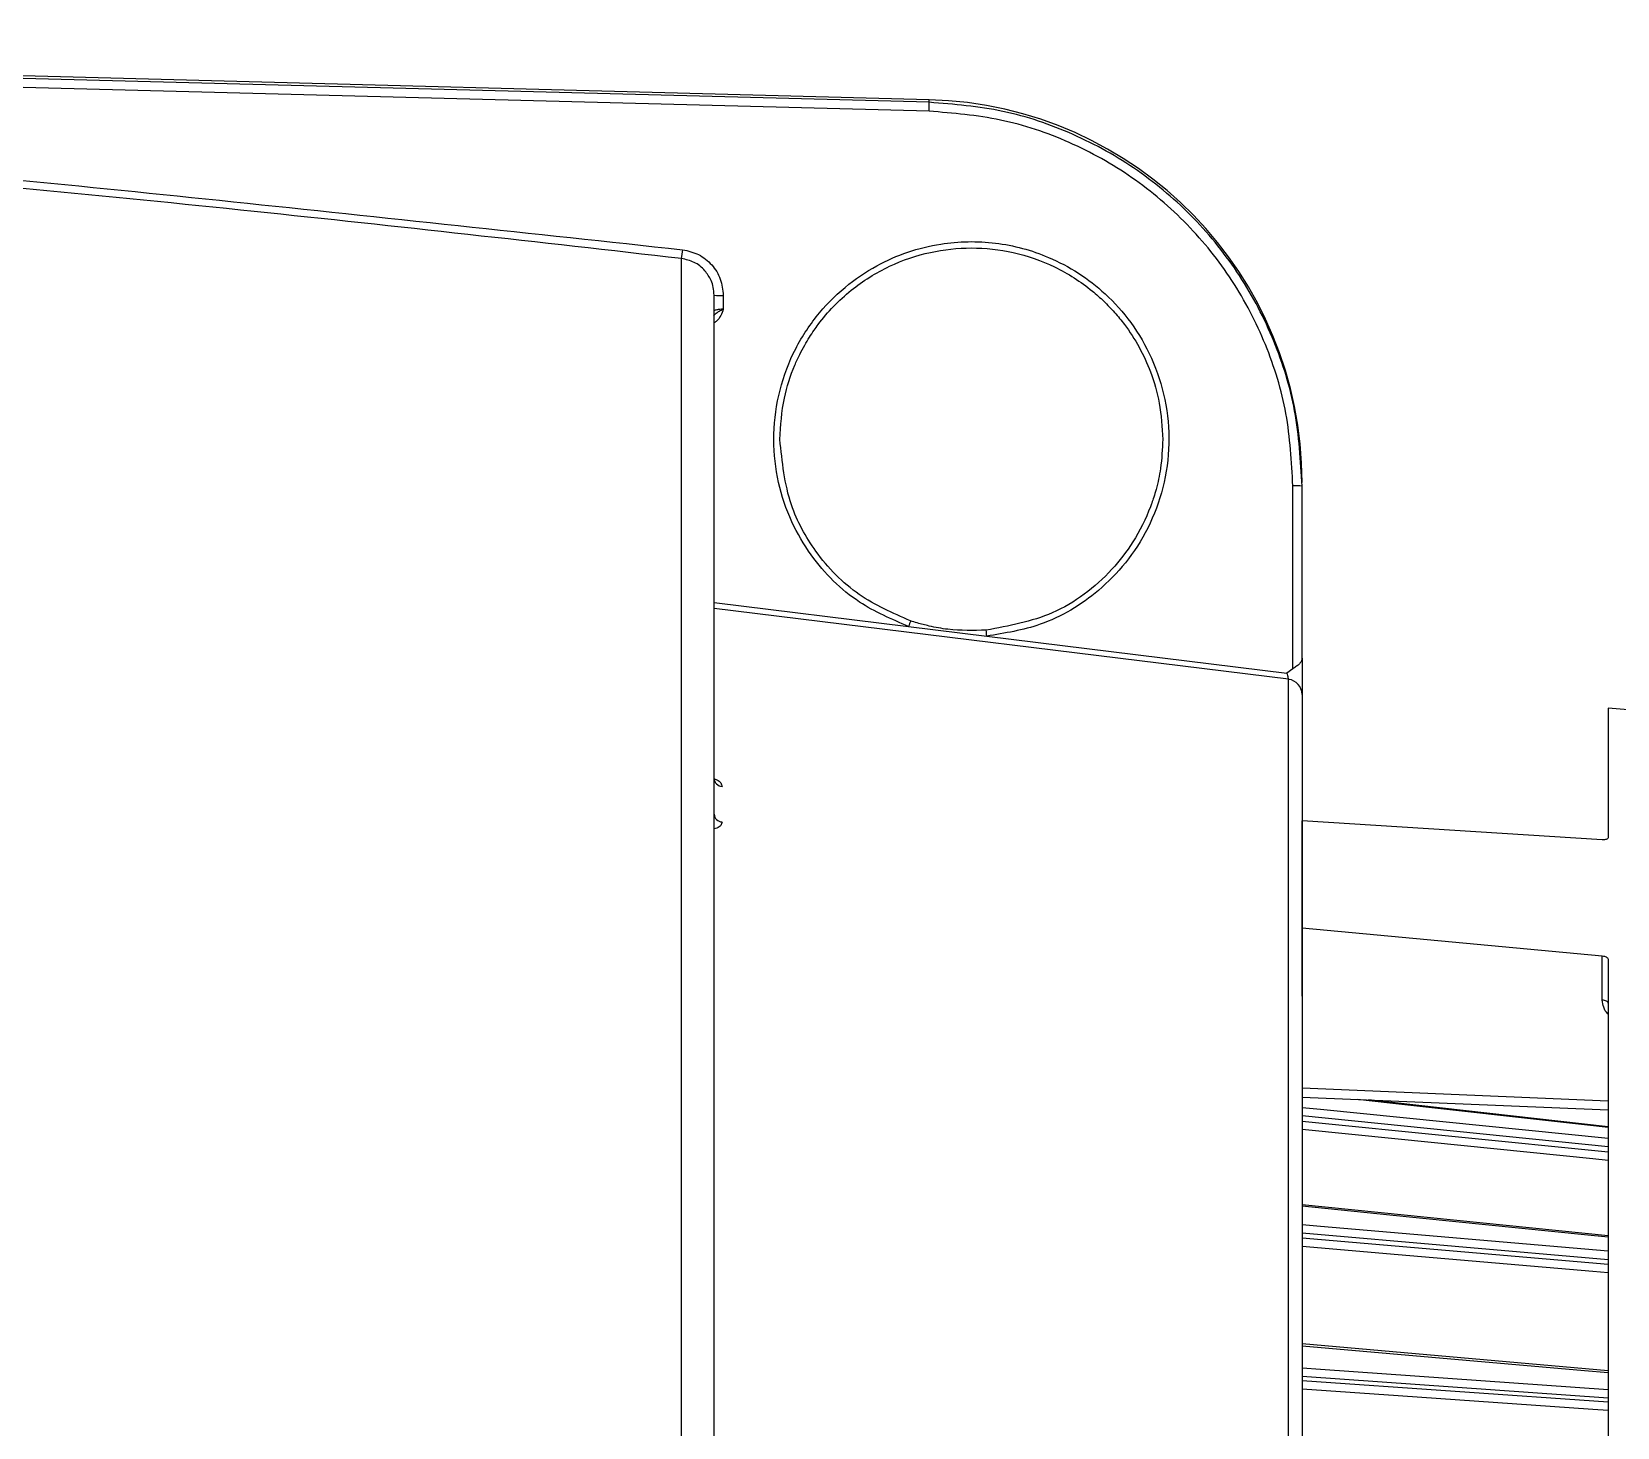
# Model space of a CAD drawing. Extents: x 6 to 134, y 3 to 97.
# Drawn here: x 103.429 to 106.018, y 42.609 to 44.888 of the extents above; entities that cross this region are included whole.
import ezdxf

# ---------------------------------------------------------------- set-up
doc = ezdxf.new("R2010")
doc.units = 0
doc.header["$MEASUREMENT"] = 0
doc.layers.add('OBJECT', color=7, linetype='CONTINUOUS')

msp = doc.modelspace()

# ---------------------------------------------------------------- linework, layer by layer
at = {"layer": 'OBJECT'}
for p, q in [((104.8941, 44.7577), (100.6515, 44.8686)), ((104.8945, 44.7765), (100.6518, 44.8876)), ((104.8945, 44.7723), (100.6518, 44.8832)), ((104.8945, 44.7723), (104.8945, 44.7765)), ((104.4901, 42.5355), (104.4901, 44.5172)), ((104.5581, 44.4569), (104.5581, 44.4345)), ((105.4882, 43.8472), (105.4882, 44.146)), ((105.5031, 43.8646), (105.5031, 44.1456)), ((104.5431, 43.9556), (104.8607, 43.9165)), ((105.4812, 43.8302), (104.5431, 43.9458)), ((104.8607, 43.9165), (104.9883, 43.9007)), ((104.9883, 43.9007), (105.4782, 43.8403)), ((105.4882, 43.8472), (105.4782, 43.8403)), ((105.4812, 42.5177), (105.4812, 43.8302)), ((106.5619, 43.7344), (106.0031, 43.7832)), ((106.0031, 43.7832), (106.0031, 43.5718)), ((105.5031, 43.4245), (105.5031, 43.5991)), ((105.9934, 43.5683), (105.5031, 43.5991)), ((105.5031, 43.503), (105.5024, 43.5028)), ((105.5031, 43.4245), (105.9934, 43.3787)), ((105.5031, 43.3128), (105.5031, 43.4245)), ((105.9934, 43.3063), (105.9934, 43.3787)), ((106.0031, 43.3722), (106.0031, 42.5613)), ((105.5031, 43.1631), (106.0031, 43.1422)), ((105.5031, 43.1481), (106.0031, 43.1272)), ((106.0031, 43.0997), (105.6114, 43.1436)), ((106.0031, 43.067), (105.5031, 43.1173)), ((105.5031, 43.1087), (106.0031, 43.0585)), ((106.0031, 42.9217), (105.5031, 42.9723)), ((106.0031, 42.8825), (105.5031, 42.9259)), ((105.5031, 42.9184), (106.0031, 42.875)), ((106.0031, 42.7013), (105.5031, 42.745)), ((106.0031, 42.6566), (105.5031, 42.6917)), ((105.5031, 42.6854), (106.0031, 42.6503))]:
    msp.add_line(p, q, dxfattribs=at)
at = {"layer": 'OBJECT', "flags": 128}
for points in [[(106.0031, 43.3013), (106.003, 43.3022), (106.0024, 43.3031), (106.0015, 43.304), (106.0003, 43.3047), (105.9988, 43.3054), (105.9972, 43.3058), (105.9953, 43.3061), (105.9934, 43.3063)], [(106.0031, 43.0985), (105.9642, 43.1028), (105.6466, 43.1384), (105.5935, 43.1443)], [(105.5031, 43.1311), (105.5332, 43.1281), (106.0031, 43.0808)], [(106.0031, 43.0447), (105.9778, 43.0472), (105.6602, 43.0792), (105.5031, 43.095)], [(106.0031, 42.9194), (105.9642, 42.9234), (105.6466, 42.9555), (105.5031, 42.9701)], [(105.5031, 42.9401), (105.5332, 42.9375), (106.0031, 42.8968)], [(106.0031, 42.8609), (105.9778, 42.8631), (105.6602, 42.8906), (105.5031, 42.9042)], [(106.0031, 42.6978), (105.9642, 42.7012), (105.6466, 42.729), (105.5031, 42.7416)], [(105.5031, 42.7058), (105.5332, 42.7037), (106.0031, 42.6708)], [(106.0031, 42.6362), (105.9778, 42.638), (105.6602, 42.6603), (105.5031, 42.6713)]]:
    msp.add_lwpolyline(points, dxfattribs=at)
at = {"layer": 'OBJECT'}
for centre, radius, start, end in [((102.6883, 44.8187), 2.2066, 358.417, 358.7957), ((104.8781, 44.1517), 0.625, 0, 88.5), ((96.8011, 45.4304), 7.7431, 353.22641, 353.33424), ((104.5544, 44.5999), 0.1431, 265.4993, 271.4942), ((105.4919, 44.003), 0.1431, 85.4993, 91.4942), ((105.2479, 43.7893), 0.4075, 160.4426, 161.8126), ((104.4599, 43.8619), 0.5298, 4.2046, 5.2581), ((105.4782, 43.8054), 0.0249, 0.0989, 83.1348), ((104.557, 43.6692), 0.0139, 183.3896, 267.0678), ((104.5568, 43.6109), 0.0137, 184.1677, 267.8658)]:
    msp.add_arc(centre, radius, start, end, dxfattribs=at)
for points, knots in [([(100.5281, 44.8343), (100.8698, 44.821), (101.7029, 44.7887), (103.0251, 44.6902), (104.0029, 44.5845), (104.4918, 44.5316)], [0, 0, 0, 0, 0.2579507, 0.6290137, 1, 1, 1, 1]), ([(104.4901, 44.5172), (104.2576, 44.5435), (103.7846, 44.597), (103.0621, 44.6657), (102.3151, 44.7267), (101.5658, 44.7756), (100.9674, 44.8077), (100.6261, 44.8196), (100.5281, 44.823)], [0, 0, 0, 0, 0.176631, 0.359219, 0.547766, 0.742271, 0.925992, 1, 1, 1, 1]), ([(105.5031, 44.1456), (105.5008, 44.1869), (105.4962, 44.2678), (105.46, 44.3843), (105.4045, 44.4912), (105.3287, 44.5857), (105.2365, 44.6641), (105.1308, 44.7231), (105.0154, 44.7623), (104.9348, 44.769), (104.8945, 44.7723)], [0, 0, 0, 0, 0.128141, 0.25071, 0.37607, 0.500341, 0.624825, 0.749582, 0.874632, 1, 1, 1, 1]), ([(105.4882, 44.146), (105.486, 44.1856), (105.4816, 44.2644), (105.4465, 44.3782), (105.392, 44.4831), (105.3179, 44.5756), (105.2278, 44.6523), (105.1243, 44.7099), (105.0119, 44.748), (104.9333, 44.7545), (104.8941, 44.7577)], [0, 0, 0, 0, 0.1256658, 0.2505387, 0.3756704, 0.5002271, 0.6254859, 0.7500199, 0.8751766, 1, 1, 1, 1]), ([(104.4918, 44.5316), (104.5008, 44.5296), (104.5187, 44.5255), (104.5403, 44.5078), (104.5552, 44.4842), (104.5571, 44.466), (104.5581, 44.4569)], [0, 0, 0, 0, 0.250228, 0.500087, 0.750006, 1, 1, 1, 1]), ([(104.8607, 43.9165), (104.8331, 43.9283), (104.7716, 43.9546), (104.7082, 44.0186), (104.6675, 44.0879), (104.6459, 44.1519), (104.638, 44.2221), (104.646, 44.2942), (104.6698, 44.3626), (104.7073, 44.4226), (104.7544, 44.4709), (104.821, 44.5162), (104.9056, 44.5449), (105.0031, 44.5465), (105.0974, 44.5213), (105.1725, 44.4728), (105.2261, 44.4128), (105.26, 44.3544), (105.2818, 44.2871), (105.2883, 44.215), (105.2786, 44.1432), (105.2538, 44.0769), (105.2173, 44.0201), (105.161, 43.9628), (105.0839, 43.9161), (105.0179, 43.9055), (104.9883, 43.9007)], [0, 0, 0, 0, 0.047316, 0.10545, 0.138716, 0.174328, 0.211696, 0.250007, 0.288318, 0.325684, 0.361293, 0.394556, 0.452686, 0.5, 0.547314, 0.605445, 0.638708, 0.674318, 0.711684, 0.749996, 0.788307, 0.825675, 0.861286, 0.894551, 0.952685, 1, 1, 1, 1]), ([(104.6506, 44.222), (104.652, 44.2447), (104.6546, 44.2861), (104.6697, 44.3318), (104.6825, 44.3599), (104.6906, 44.3752), (104.6985, 44.3884), (104.7059, 44.3996), (104.7259, 44.4274), (104.7642, 44.467), (104.8275, 44.5066), (104.8949, 44.5295), (104.9638, 44.537), (105.033, 44.5293), (105.1008, 44.5057), (105.149, 44.475), (105.1798, 44.4476), (105.1973, 44.4294), (105.2266, 44.3936), (105.2536, 44.344), (105.2725, 44.2794), (105.2745, 44.2418), (105.2756, 44.222)], [0, 0, 0, 0, 0.069283, 0.126552, 0.146107, 0.163732, 0.179426, 0.193188, 0.20502, 0.284194, 0.359756, 0.431706, 0.500043, 0.570466, 0.643108, 0.71797, 0.743473, 0.769223, 0.795223, 0.885057, 0.93942, 1, 1, 1, 1]), ([(104.5431, 44.4572), (104.5429, 44.4616), (104.5424, 44.4698), (104.5377, 44.4837), (104.5282, 44.4988), (104.5114, 44.5124), (104.4971, 44.5156), (104.4901, 44.5172)], [0, 0, 0, 0, 0.149148, 0.282417, 0.50059, 0.756832, 1, 1, 1, 1]), ([(104.5431, 42.5461), (104.5431, 42.6299), (104.5431, 42.799), (104.5431, 43.0411), (104.5431, 43.2744), (104.5431, 43.4946), (104.5431, 43.6985), (104.5431, 43.8823), (104.5431, 44.0434), (104.5431, 44.1799), (104.5431, 44.2901), (104.5431, 44.3731), (104.5431, 44.4313), (104.5431, 44.4486), (104.5431, 44.4572)], [0, 0, 0, 0, 0.080321, 0.16194, 0.244772, 0.329378, 0.414487, 0.5, 0.585518, 0.670628, 0.755228, 0.838065, 0.919682, 1, 1, 1, 1]), ([(104.542, 44.4238), (104.5435, 44.4253), (104.5464, 44.4282), (104.5517, 44.4315), (104.5559, 44.4335), (104.5581, 44.4345)], [0, 0, 0, 0, 0.349333, 0.657365, 1, 1, 1, 1]), ([(104.5581, 44.4345), (104.5562, 44.4344), (104.5533, 44.4343), (104.5498, 44.4339), (104.547, 44.4334), (104.5448, 44.4329), (104.5434, 44.4323), (104.5432, 44.4319), (104.5431, 44.4317)], [0, 0, 0, 0, 0.239892, 0.367317, 0.499487, 0.699788, 0.837499, 1, 1, 1, 1]), ([(104.5581, 44.4345), (104.5556, 44.4274), (104.5524, 44.4184), (104.5447, 44.4132), (104.5431, 44.4121)], [0, 0, 0, 0, 0.7897418, 1, 1, 1, 1]), ([(104.8639, 43.9257), (104.8349, 43.9383), (104.775, 43.9644), (104.709, 44.0331), (104.6608, 44.1204), (104.6543, 44.1855), (104.6506, 44.222)], [0, 0, 0, 0, 0.2422236, 0.4999908, 0.7199669, 1, 1, 1, 1]), ([(105.2756, 44.222), (105.275, 44.2061), (105.2738, 44.1785), (105.2669, 44.1471), (105.2614, 44.1285), (105.2582, 44.1191), (105.249, 44.0939), (105.23, 44.0556), (105.1808, 43.9919), (105.1012, 43.9314), (105.0244, 43.9172), (104.9875, 43.9104)], [0, 0, 0, 0, 0.102524, 0.17796, 0.206659, 0.22791, 0.241712, 0.379977, 0.501239, 0.760063, 1, 1, 1, 1]), ([(104.9875, 43.9104), (104.9666, 43.91), (104.9352, 43.9092), (104.8978, 43.9161), (104.8775, 43.9213), (104.8675, 43.9245), (104.8639, 43.9257)], [0, 0, 0, 0, 0.498349, 0.748845, 0.907486, 1, 1, 1, 1]), ([(105.5031, 43.8646), (105.5028, 43.8628), (105.5024, 43.8598), (105.4989, 43.8553), (105.4942, 43.8514), (105.4902, 43.8486), (105.4882, 43.8472)], [0, 0, 0, 0, 0.295239, 0.500556, 0.750397, 1, 1, 1, 1]), ([(105.5031, 43.8646), (105.5031, 43.862), (105.5031, 43.8568), (105.5031, 43.8473), (105.5031, 43.8375), (105.5031, 43.8279), (105.5031, 43.8192), (105.5031, 43.8122), (105.5031, 43.8071), (105.5031, 43.806), (105.5031, 43.8055)], [0, 0, 0, 0, 0.125086, 0.250242, 0.374809, 0.499483, 0.624581, 0.749702, 0.874734, 1, 1, 1, 1]), ([(105.4782, 43.8403), (105.4786, 43.8391), (105.4793, 43.8366), (105.4802, 43.8333), (105.481, 43.8309), (105.4811, 43.8304), (105.4812, 43.8302)], [0, 0, 0, 0, 0.257735, 0.512479, 0.75903, 1, 1, 1, 1]), ([(105.5031, 43.8055), (105.5031, 43.7933), (105.5031, 43.7686), (105.5031, 43.6846), (105.5031, 43.5652), (105.5031, 43.4086), (105.5031, 43.2194), (105.5031, 43.002), (105.5031, 42.7827), (105.5031, 42.6292), (105.5031, 42.5629)], [0, 0, 0, 0, 0.124688, 0.252553, 0.382627, 0.513835, 0.645043, 0.775118, 0.902983, 1, 1, 1, 1]), ([(104.542, 43.6686), (104.544, 43.6678), (104.5493, 43.6657), (104.5549, 43.6609), (104.5558, 43.6572), (104.5563, 43.6553)], [0, 0, 0, 0, 0.2321597, 0.6151284, 1, 1, 1, 1]), ([(104.5563, 43.5972), (104.5558, 43.5953), (104.5549, 43.5914), (104.5496, 43.5874), (104.5447, 43.5864), (104.5431, 43.586)], [0, 0, 0, 0, 0.402365, 0.804444, 1, 1, 1, 1]), ([(106.0031, 43.5718), (106.003, 43.5713), (106.0028, 43.5704), (106.0011, 43.5692), (105.9985, 43.5685), (105.9958, 43.5682), (105.9941, 43.5682), (105.9934, 43.5683)], [0, 0, 0, 0, 0.219651, 0.4392637, 0.6597333, 0.8805406, 1, 1, 1, 1]), ([(105.9934, 43.3787), (105.9946, 43.3785), (105.9968, 43.3782), (105.9998, 43.3769), (106.002, 43.3753), (106.003, 43.3736), (106.0031, 43.3726), (106.0031, 43.3722)], [0, 0, 0, 0, 0.21974, 0.439443, 0.659967, 0.880761, 1, 1, 1, 1]), ([(106.0031, 43.2836), (106.0028, 43.2838), (105.9992, 43.2867), (105.995, 43.2946), (105.994, 43.3024), (105.9934, 43.3063)], [0, 0, 0, 0, 0.040411, 0.520202, 1, 1, 1, 1])]:
    msp.add_open_spline(points, degree=3, knots=knots, dxfattribs=at)

doc.saveas('drawing.dxf')
